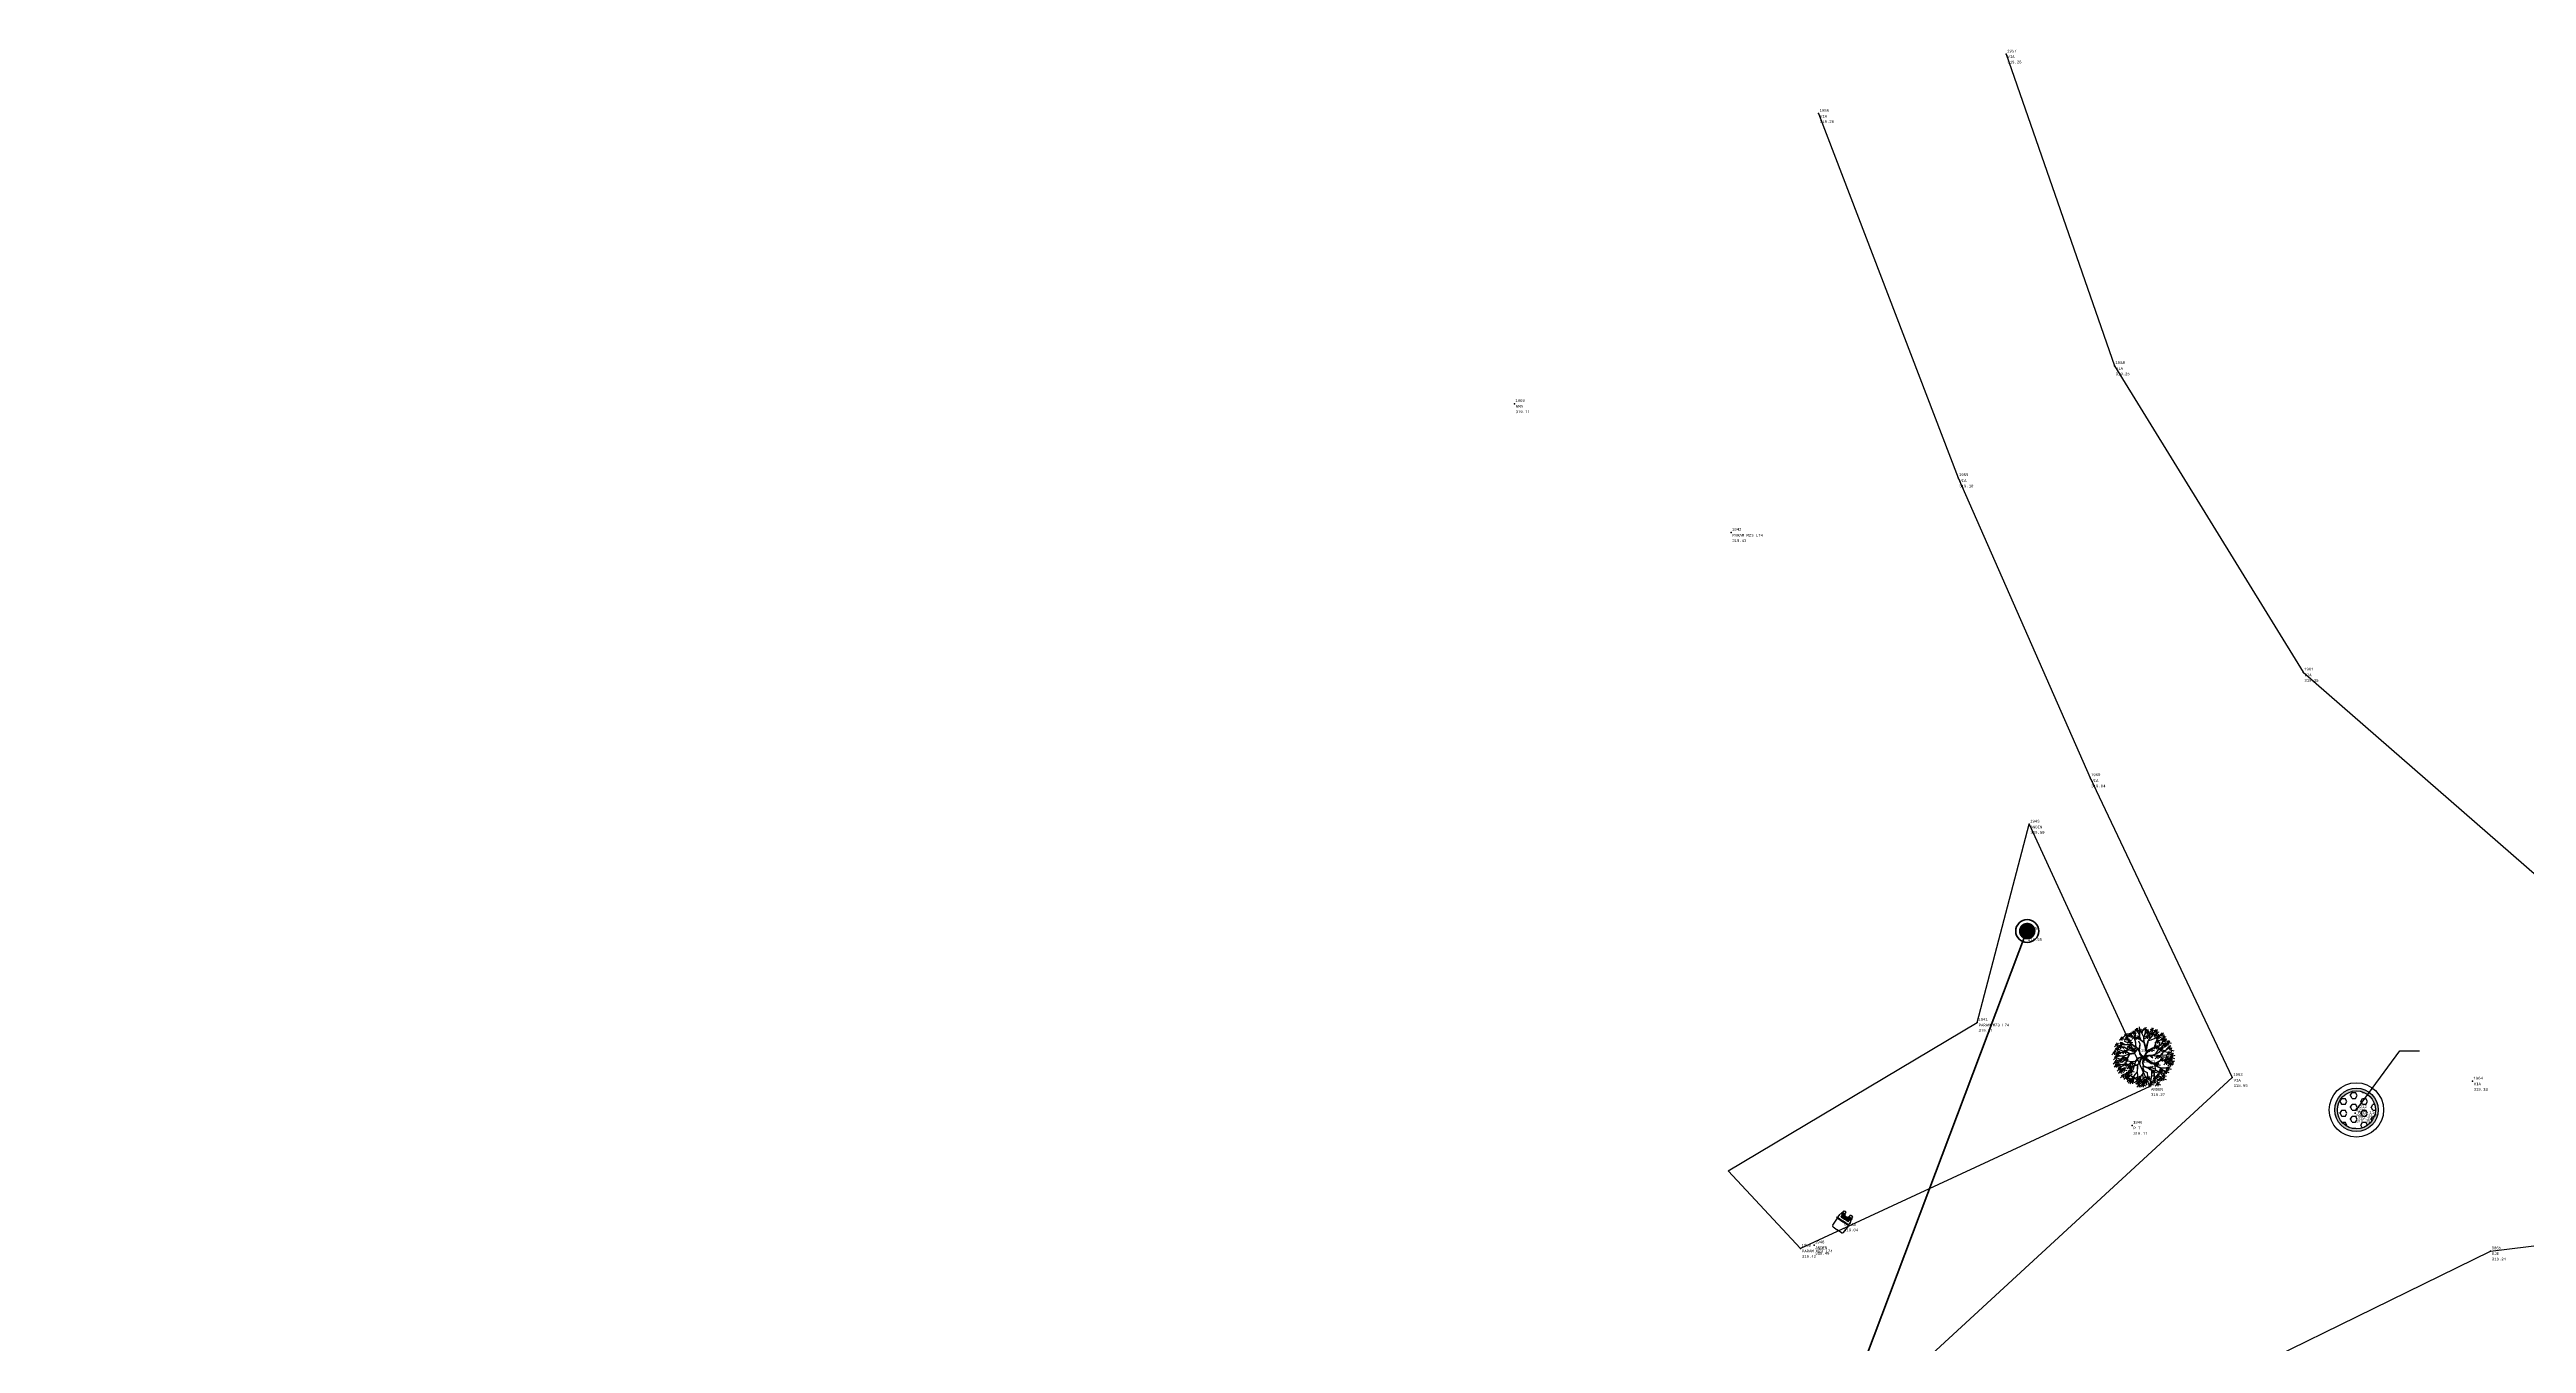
# Model space of a CAD drawing. Header units: metres. Extents: x 5050628 to 5051715, y 2427226 to 2427693.
# Drawn here: x 5051132.34 to 5051177.92, y 2427583.38 to 2427607.21 of the extents above; entities that cross this region are included whole.
import ezdxf
from ezdxf.enums import TextEntityAlignment as Align

# ---------------------------------------------------------------- set-up
doc = ezdxf.new("R2010")
doc.units = ezdxf.units.M
for name, color, linetype in [('1. Eje Vía', 7, 'Continuous'), ('Anden', 252, 'Continuous'), ('ARBOLES', 3, 'Continuous'), ('CVL_PUNTO', 2, 'Continuous'), ('CVL_PUNTO_COR', 2, 'Continuous'), ('CVL_PUNTO_NUM', 2, 'Continuous'), ('POZO', 251, 'Continuous'), ('Texto', 7, 'Continuous'), ('Vía', 40, 'Continuous')]:
    doc.layers.add(name, color=color, linetype=linetype)
doc.layers.add('Poste Media Tension', color=240, linetype='Continuous', lineweight=100)
doc.layers.add('Red Media Tension', color=6, linetype='Continuous', lineweight=100)
doc.styles.add('MONOTXT4', font='monotxt4.shx')

# ---------------------------------------------------------------- blocks, each defined once
blk = doc.blocks.new('POZO')
h = blk.add_hatch(color=251)
h.dxf.hatch_style = 1
h.paths.add_polyline_path([(0.4, 0, 1), (-0.4, 0, 1)])
h.paths.add_polyline_path([(-0.35, 0, -1), (0.35, 0, -1)], flags=16)
h = blk.add_hatch()
h.set_pattern_fill('HEX', color=252, scale=0.02)
h.set_pattern_definition([(0, (-1173315.06659, -1368270.07615), (0, 0.109985226308), [0.0635, -0.127]), (120, (-1173315.06659, -1368270.07615), (-0.095250000024, -0.054992613154), [0.0635, -0.127]), (60, (-1173315.00309, -1368270.07615), (-0.095250000024, 0.054992613154), [0.0635, -0.127])])
h.paths.add_polyline_path([(-0.35, 0, 1), (0.35, 0, 1)])
at = {"color": 252}
for radius in [0.5, 0.4, 0.35]:
    blk.add_circle((0, 0), radius, dxfattribs=at)
blk = doc.blocks.new('ar-2')
at = {"layer": 'ARBOLES'}
for p, q in [((28.79, 111.96), (28.58, 111.78)), ((28.61, 111.92), (28.85, 111.85)), ((28.69, 111.98), (28.71, 111.78)), ((28.99, 112.15), (28.79, 111.96)), ((28.82, 112.1), (29.05, 112.03)), ((29.04, 111.96), (28.84, 111.78)), ((28.87, 111.92), (29.1, 111.85)), ((28.9, 112.16), (28.92, 111.96)), ((29.16, 112.15), (28.95, 111.97)), ((28.95, 111.98), (28.97, 111.78)), ((29.24, 111.94), (28.97, 112.03)), ((28.99, 112.1), (29.22, 112.03)), ((29.06, 112.17), (29.09, 111.97)), ((29.38, 112.27), (29.17, 112.09)), ((29.21, 112.23), (29.44, 112.16)), ((29.44, 112.04), (29.24, 111.86)), ((29.27, 112), (29.5, 111.92)), ((29.29, 112.29), (29.31, 112.09)), ((29.55, 112.41), (29.35, 112.23)), ((29.4, 112.09), (29.36, 112.16)), ((29.38, 112.37), (29.61, 112.3)), ((29.63, 112.03), (29.43, 111.84)), ((29.46, 112.43), (29.48, 112.23)), ((29.46, 111.98), (29.69, 111.91)), ((29.72, 112.36), (29.51, 112.18)), ((29.54, 112.32), (29.78, 112.24)), ((29.54, 112.04), (29.56, 111.84)), ((29.6, 112.49), (29.63, 112.29)), ((29.98, 112.46), (29.78, 112.27)), ((29.81, 112.41), (30.04, 112.34)), ((29.89, 112.47), (29.91, 112.27)), ((30.1, 112.29), (29.89, 112.1)), ((30.1, 112.06), (29.89, 111.88)), ((29.92, 112.02), (30.16, 111.94)), ((29.93, 112.24), (30.16, 112.17)), ((30, 112.31), (30.03, 112.1)), ((30, 112.08), (30.02, 111.88)), ((30.34, 112.21), (30.14, 112.03)), ((30.35, 112.42), (30.15, 112.24)), ((30.17, 112.17), (30.4, 112.1)), ((30.18, 112.38), (30.41, 112.31)), ((30.25, 112.23), (30.27, 112.03)), ((30.26, 112.44), (30.28, 112.24)), ((30.55, 112.34), (30.35, 112.16)), ((30.57, 112.17), (30.36, 111.99)), ((30.38, 112.29), (30.62, 112.22)), ((30.39, 112.13), (30.63, 112.05)), ((30.43, 111.92), (30.45, 112)), ((30.46, 112.36), (30.48, 112.16)), ((30.47, 112.19), (30.49, 111.99)), ((30.69, 112.07), (30.49, 111.88)), ((30.52, 112.02), (30.75, 111.95)), ((30.6, 112.08), (30.62, 111.88)), ((30.86, 112.17), (30.65, 111.99)), ((30.69, 112.13), (30.92, 112.06)), ((30.74, 112.05), (30.98, 111.98)), ((30.76, 112.19), (30.79, 111.99)), ((30.96, 111.97), (30.76, 111.79)), ((30.79, 111.93), (31.02, 111.85)), ((30.87, 111.99), (30.89, 111.79)), ((28.4, 111.23), (28.19, 111.04)), ((28.23, 111.18), (28.46, 111.11)), ((28.47, 110.74), (28.26, 110.56)), ((28.48, 110.97), (28.27, 110.79)), ((28.3, 111.24), (28.33, 111.04)), ((28.3, 110.7), (28.53, 110.63)), ((28.31, 110.93), (28.54, 110.85)), ((28.53, 111.64), (28.32, 111.46)), ((28.54, 111.43), (28.33, 111.25)), ((28.36, 111.6), (28.59, 111.52)), ((28.36, 111.39), (28.6, 111.31)), ((28.57, 111.11), (28.36, 110.93)), ((28.37, 110.76), (28.4, 110.56)), ((28.38, 110.99), (28.41, 110.79)), ((28.6, 111.23), (28.4, 111.05)), ((28.43, 111.66), (28.46, 111.46)), ((28.43, 111.19), (28.66, 111.11)), ((28.44, 111.45), (28.46, 111.25)), ((28.47, 111.13), (28.5, 110.93)), ((28.7, 110.84), (28.49, 110.65)), ((28.7, 111.53), (28.5, 111.35)), ((28.51, 111.25), (28.53, 111.05)), ((28.68, 111.44), (28.53, 111.5)), ((28.53, 110.79), (28.76, 110.72)), ((28.76, 111.68), (28.56, 111.5)), ((28.6, 110.85), (28.63, 110.65)), ((28.61, 111.55), (28.63, 111.35)), ((28.67, 111.7), (28.69, 111.5)), ((28.88, 110.93), (28.67, 110.74)), ((28.7, 110.88), (28.94, 110.81)), ((28.95, 110.63), (28.75, 110.45)), ((28.96, 111.28), (28.76, 111.09)), ((28.98, 110.9), (28.77, 110.72)), ((28.78, 110.94), (28.8, 110.74)), ((28.81, 110.86), (29.04, 110.79)), ((28.86, 110.65), (28.88, 110.45)), ((28.87, 111.29), (28.89, 111.09)), ((28.89, 110.92), (28.91, 110.72)), ((29.15, 111.54), (28.95, 111.36)), ((28.98, 111.5), (29.21, 111.43)), ((29.2, 111.81), (28.99, 111.63)), ((29.02, 111.76), (29.26, 111.69)), ((29.06, 111.56), (29.08, 111.36)), ((29.29, 111.27), (29.08, 111.45)), ((29.1, 111.83), (29.13, 111.63)), ((29.32, 110.69), (29.11, 110.5)), ((29.15, 110.64), (29.38, 110.57)), ((29.43, 111.38), (29.22, 111.2)), ((29.23, 110.7), (29.25, 110.5)), ((29.25, 111.34), (29.49, 111.26)), ((29.33, 111.4), (29.35, 111.2)), ((30.16, 111.33), (30.39, 111.26)), ((30.24, 111.39), (30.26, 111.19)), ((30.57, 111.51), (30.37, 111.33)), ((30.4, 111.46), (30.63, 111.39)), ((30.63, 110.61), (30.42, 110.43)), ((30.64, 111.02), (30.43, 110.84)), ((30.45, 111.76), (30.68, 111.69)), ((30.47, 110.98), (30.7, 110.91)), ((30.48, 111.53), (30.5, 111.33)), ((30.53, 111.83), (30.55, 111.63)), ((30.53, 110.63), (30.55, 110.43)), ((30.54, 111.04), (30.57, 110.84)), ((30.6, 111.33), (30.68, 111.67)), ((30.85, 111.38), (30.64, 111.19)), ((30.87, 110.88), (30.66, 110.7)), ((30.68, 111.33), (30.91, 111.26)), ((30.75, 111.39), (30.78, 111.19)), ((30.77, 110.9), (30.8, 110.7)), ((31.02, 111.86), (30.81, 111.68)), ((30.81, 111.59), (31.04, 111.52)), ((30.84, 111.82), (31.08, 111.75)), ((30.86, 111.78), (30.96, 111.86)), ((31.09, 110.71), (30.88, 110.53)), ((30.92, 111.88), (30.94, 111.68)), ((31.13, 110.97), (30.92, 110.79)), ((30.92, 110.67), (31.15, 110.6)), ((31.2, 111.76), (30.99, 111.58)), ((30.99, 110.73), (31.02, 110.53)), ((31.22, 111.2), (31.02, 111.01)), ((31.03, 111.72), (31.26, 111.65)), ((31.24, 111.51), (31.03, 111.33)), ((31.03, 110.99), (31.06, 110.79)), ((31.05, 111.15), (31.28, 111.08)), ((31.07, 111.46), (31.3, 111.39)), ((31.28, 110.82), (31.07, 110.64)), ((31.09, 111.37), (31.23, 111.38)), ((31.3, 110.63), (31.09, 110.45)), ((31.1, 110.78), (31.34, 110.7)), ((31.11, 111.78), (31.13, 111.58)), ((31.13, 111.21), (31.15, 111.01)), ((31.14, 111.53), (31.17, 111.33)), ((31.16, 111.32), (31.4, 111.25)), ((31.37, 110.97), (31.16, 110.79)), ((31.18, 110.84), (31.2, 110.64)), ((31.39, 111.13), (31.19, 110.94)), ((31.19, 110.93), (31.43, 110.85)), ((31.21, 110.65), (31.23, 110.45)), ((31.22, 111.08), (31.45, 111.01)), ((31.43, 110.73), (31.23, 110.54)), ((31.24, 111.38), (31.27, 111.18)), ((31.27, 110.99), (31.3, 110.79)), ((31.3, 111.14), (31.32, 110.94)), ((31.34, 110.74), (31.36, 110.54)), ((28.51, 110.58), (28.31, 110.4)), ((28.34, 110.54), (28.57, 110.47)), ((28.61, 110.58), (28.4, 110.39)), ((28.42, 110.6), (28.44, 110.4)), ((28.44, 110.53), (28.67, 110.46)), ((28.67, 110.39), (28.46, 110.2)), ((28.51, 110.6), (28.54, 110.39)), ((28.74, 110.25), (28.53, 110.07)), ((28.56, 110.21), (28.8, 110.14)), ((28.57, 110.4), (28.6, 110.2)), ((28.64, 110.27), (28.67, 110.07)), ((28.85, 110.04), (28.64, 109.85)), ((28.67, 109.99), (28.91, 109.92)), ((28.9, 110.35), (28.69, 110.17)), ((28.72, 110.31), (28.96, 110.23)), ((28.75, 110.05), (28.78, 109.85)), ((28.78, 110.58), (29.01, 110.51)), ((28.8, 110.37), (28.82, 110.17)), ((29.01, 109.94), (28.81, 109.76)), ((29.05, 110.12), (28.84, 109.94)), ((28.84, 109.9), (29.07, 109.82)), ((28.88, 110.08), (29.11, 110.01)), ((28.92, 109.96), (28.94, 109.76)), ((28.95, 110.14), (28.98, 109.94)), ((28.97, 109.92), (29, 109.72)), ((29.18, 110.49), (28.98, 110.31)), ((29.19, 109.82), (28.98, 109.64)), ((29.01, 110.45), (29.24, 110.37)), ((29.24, 110.04), (29.03, 109.86)), ((29.23, 109.75), (29.03, 109.57)), ((29.06, 109.99), (29.3, 109.92)), ((29.09, 110.51), (29.11, 110.31)), ((29.09, 109.84), (29.11, 109.64)), ((29.11, 110.23), (29.35, 110.16)), ((29.33, 109.72), (29.12, 109.53)), ((29.14, 109.77), (29.16, 109.57)), ((29.16, 109.67), (29.39, 109.6)), ((29.18, 109.91), (29.41, 109.84)), ((29.23, 109.84), (29.46, 109.77)), ((29.24, 109.74), (29.26, 109.53)), ((29.6, 109.82), (29.4, 109.63)), ((29.46, 109.65), (29.69, 109.58)), ((29.68, 109.55), (29.48, 109.36)), ((29.51, 109.83), (29.53, 109.63)), ((29.51, 109.52), (29.63, 109.68)), ((29.51, 109.5), (29.74, 109.43)), ((29.54, 109.71), (29.56, 109.51)), ((29.58, 109.9), (29.6, 109.7)), ((29.59, 109.56), (29.61, 109.36)), ((29.65, 109.67), (29.89, 109.6)), ((29.89, 109.87), (29.68, 109.69)), ((29.89, 109.56), (29.68, 109.37)), ((29.9, 109.77), (29.7, 109.59)), ((29.71, 109.51), (29.95, 109.44)), ((29.73, 109.74), (29.75, 109.53)), ((29.79, 109.57), (29.81, 109.37)), ((30.01, 109.76), (29.8, 109.58)), ((29.87, 109.75), (29.83, 109.61)), ((29.83, 109.61), (29.85, 109.48)), ((29.84, 109.72), (30.07, 109.65)), ((29.91, 109.78), (29.94, 109.58)), ((30.17, 109.91), (29.96, 109.72)), ((29.99, 109.86), (30.23, 109.79)), ((30.28, 109.6), (30.08, 109.42)), ((30.11, 109.56), (30.34, 109.48)), ((30.33, 110.45), (30.12, 110.26)), ((30.16, 110.4), (30.39, 110.33)), ((30.17, 109.62), (30.21, 109.52)), ((30.19, 109.62), (30.21, 109.42)), ((30.45, 110.25), (30.24, 110.06)), ((30.47, 109.8), (30.26, 109.61)), ((30.28, 110.2), (30.51, 110.13)), ((30.29, 109.96), (30.53, 109.88)), ((30.3, 109.75), (30.53, 109.68)), ((30.35, 110.26), (30.38, 110.06)), ((30.38, 109.81), (30.4, 109.61)), ((30.65, 110.02), (30.44, 109.84)), ((30.65, 109.61), (30.44, 109.42)), ((30.45, 110.57), (30.69, 110.5)), ((30.47, 109.56), (30.71, 109.49)), ((30.48, 109.98), (30.71, 109.91)), ((30.74, 109.83), (30.54, 109.65)), ((30.55, 110.04), (30.58, 109.84)), ((30.55, 109.62), (30.57, 109.42)), ((30.57, 109.78), (30.8, 109.71)), ((30.81, 110.32), (30.61, 110.14)), ((30.81, 110.19), (30.61, 110.01)), ((30.64, 110.28), (30.87, 110.21)), ((30.65, 109.85), (30.67, 109.65)), ((30.72, 110.34), (30.74, 110.14)), ((30.72, 110.21), (30.74, 110.01)), ((30.94, 109.88), (30.73, 109.7)), ((30.94, 110.05), (30.74, 109.87)), ((30.77, 110.01), (31, 109.93)), ((30.77, 109.83), (31, 109.76)), ((30.84, 109.9), (30.87, 109.7)), ((30.85, 110.07), (30.87, 109.87)), ((31.08, 110.24), (30.87, 110.06)), ((30.88, 110.23), (31.01, 110.06)), ((30.9, 110.2), (31.14, 110.12)), ((30.98, 110.26), (31.01, 110.06)), ((31.2, 110.41), (30.99, 110.22)), ((31.11, 110.42), (31.13, 110.22)), ((31.13, 110.59), (31.36, 110.52))]:
    blk.add_line(p, q, dxfattribs=at)
at = {"layer": 'ARBOLES', "color": 27}
for p, q in [((29.04, 111.84), (28.91, 111.98)), ((29.25, 111.96), (29.09, 112.15)), ((29.12, 112.15), (29.24, 111.99)), ((29.24, 111.99), (29.14, 112.17)), ((29.28, 111.97), (29.16, 112.19)), ((29.38, 111.89), (29.25, 111.96)), ((29.38, 111.9), (29.28, 111.97)), ((29.35, 112.06), (29.37, 111.86)), ((29.37, 111.84), (29.41, 112.15)), ((29.49, 111.89), (29.38, 111.9)), ((29.41, 112.15), (29.39, 112.29)), ((29.64, 112.03), (29.5, 112.31)), ((29.62, 112.38), (29.64, 112.18)), ((29.64, 112.22), (29.62, 112.34)), ((29.62, 111.89), (29.64, 112.04)), ((29.64, 111.99), (29.66, 112.35)), ((29.64, 112.34), (29.65, 112.22)), ((29.64, 112.04), (29.64, 112.22)), ((29.67, 111.83), (29.64, 111.99)), ((29.64, 111.91), (29.64, 111.86)), ((29.76, 112.14), (29.69, 112.34)), ((29.76, 112.14), (29.79, 112.36)), ((29.85, 111.96), (29.76, 112.14)), ((29.84, 111.7), (29.86, 111.95)), ((29.87, 111.68), (29.85, 111.96)), ((29.86, 111.96), (29.97, 112.36)), ((30.13, 112.13), (30.05, 112.35)), ((30.14, 111.88), (30.13, 112.13)), ((30.14, 112.14), (30.23, 112.3)), ((30.14, 111.92), (30.3, 112.04)), ((30.15, 111.88), (30.3, 112.03)), ((30.22, 111.82), (30.43, 111.91)), ((30.3, 112.03), (30.4, 112.25)), ((30.43, 111.91), (30.74, 112.06)), ((30.55, 111.89), (30.6, 111.96)), ((30.6, 111.96), (30.62, 112.12)), ((30.7, 111.8), (30.86, 111.96)), ((30.76, 111.86), (30.87, 111.94)), ((30.76, 111.85), (30.88, 111.92)), ((28.4, 111.06), (28.63, 110.99)), ((28.79, 110.98), (28.41, 111.01)), ((28.41, 110.99), (28.77, 110.98)), ((28.64, 111.16), (28.42, 111.14)), ((28.65, 110.82), (28.42, 110.71)), ((28.43, 111.16), (28.56, 111.17)), ((28.72, 111.15), (28.44, 111.2)), ((28.7, 110.64), (28.46, 110.67)), ((28.71, 111.25), (28.48, 111.36)), ((28.53, 111.49), (28.76, 111.42)), ((28.59, 111.64), (28.82, 111.57)), ((28.85, 111.56), (28.61, 111.66)), ((28.85, 111.56), (28.64, 111.67)), ((28.9, 111.56), (28.65, 111.69)), ((28.8, 110.98), (28.65, 110.82)), ((28.85, 111.44), (28.68, 111.44)), ((28.85, 110.74), (28.7, 110.64)), ((28.83, 111.17), (28.71, 111.25)), ((28.82, 111.17), (28.72, 111.15)), ((28.85, 111.43), (28.75, 111.37)), ((28.79, 111.23), (29.02, 111.16)), ((29.1, 111.09), (28.8, 110.98)), ((28.99, 110.79), (28.8, 110.5)), ((29.12, 111.09), (28.81, 111.28)), ((29.02, 111.28), (28.82, 111.17)), ((28.98, 111.68), (28.85, 111.74)), ((29.25, 111.56), (28.85, 111.56)), ((29.09, 111.3), (28.85, 111.44)), ((29.04, 111.3), (28.85, 111.43)), ((28.98, 110.81), (28.85, 110.74)), ((29.28, 110.68), (28.92, 110.72)), ((29.07, 111.07), (28.97, 110.8)), ((29.09, 111.68), (28.98, 111.68)), ((29.1, 111.06), (28.98, 110.81)), ((29, 111.17), (29.14, 111.1)), ((29.25, 111.25), (29.02, 111.28)), ((29.1, 111.68), (29.04, 111.84)), ((29.23, 111.27), (29.04, 111.3)), ((29.18, 110.67), (29.06, 110.54)), ((29.28, 111.26), (29.09, 111.3)), ((29.26, 111.56), (29.1, 111.68)), ((29.34, 111.13), (29.1, 111.09)), ((29.11, 111.07), (29.33, 111.12)), ((29.41, 110.69), (29.18, 110.67)), ((29.49, 111.41), (29.25, 111.56)), ((29.41, 111.26), (29.26, 111.26)), ((29.56, 111.33), (29.27, 111.53)), ((29.42, 110.69), (29.27, 110.25)), ((29.46, 111.28), (29.28, 111.26)), ((29.47, 111.28), (29.34, 111.13)), ((29.43, 111.28), (29.34, 111.13)), ((29.42, 111.73), (29.37, 111.84)), ((29.37, 111.84), (29.42, 111.68)), ((29.59, 111.88), (29.38, 111.89)), ((29.54, 110.87), (29.38, 110.69)), ((29.42, 111.68), (29.41, 111.47)), ((29.55, 110.86), (29.41, 110.69)), ((29.44, 111.46), (29.42, 111.73)), ((29.43, 110.69), (29.58, 110.87)), ((29.54, 111.33), (29.46, 111.28)), ((29.55, 111.31), (29.47, 111.28)), ((29.62, 111.89), (29.49, 111.89)), ((29.62, 111.33), (29.49, 111.41)), ((29.61, 110.61), (29.51, 110.53)), ((29.74, 110.94), (29.54, 110.87)), ((29.55, 111.31), (29.63, 111.14)), ((29.76, 110.92), (29.55, 110.86)), ((29.59, 111.27), (29.56, 111.33)), ((29.66, 111.6), (29.58, 111.76)), ((29.86, 111.66), (29.59, 111.88)), ((29.6, 111.35), (29.66, 111.59)), ((29.64, 111.11), (29.6, 111.32)), ((29.64, 110.77), (29.61, 110.61)), ((29.66, 111.13), (29.62, 111.33)), ((29.63, 111.35), (29.66, 111.6)), ((29.65, 110.74), (29.63, 110.6)), ((29.75, 110.97), (29.64, 111.11)), ((29.76, 110.92), (29.64, 111.1)), ((29.85, 110.92), (29.65, 110.74)), ((29.76, 110.99), (29.66, 111.13)), ((29.66, 110.77), (29.78, 110.94)), ((29.81, 110.92), (29.66, 110.77)), ((29.88, 111.66), (29.67, 111.83)), ((29.86, 110.92), (29.75, 110.97)), ((29.86, 110.92), (29.76, 110.99)), ((29.81, 110.87), (29.77, 110.62)), ((29.85, 110.92), (29.78, 110.61)), ((29.78, 110.61), (29.81, 110.46)), ((29.86, 110.81), (29.8, 110.62)), ((29.8, 110.62), (29.82, 110.47)), ((29.85, 110.92), (29.98, 111.2)), ((29.85, 110.92), (30, 111.18)), ((29.85, 110.92), (29.89, 110.81)), ((29.98, 111.2), (29.86, 111.66)), ((29.97, 111.38), (29.88, 111.66)), ((29.89, 110.95), (29.88, 110.92)), ((29.88, 110.92), (29.9, 110.82)), ((29.89, 110.81), (30.22, 110.6)), ((29.9, 110.82), (29.92, 110.92)), ((29.92, 110.99), (30.02, 111.16)), ((29.92, 110.94), (30.04, 111.02)), ((29.92, 110.92), (29.92, 110.99)), ((29.92, 110.91), (30.02, 110.99)), ((29.93, 110.9), (30.29, 110.62)), ((29.94, 110.8), (29.93, 110.87)), ((29.93, 110.87), (30.21, 110.66)), ((30.2, 110.63), (29.94, 110.8)), ((29.95, 110.89), (30.09, 111)), ((29.96, 111.42), (30.07, 111.77)), ((30, 111.35), (29.97, 111.38)), ((30, 111.18), (29.97, 111.35)), ((30.21, 110.66), (29.97, 110.81)), ((29.98, 111.38), (30.02, 111.53)), ((30, 111.37), (30.08, 111.79)), ((30.02, 111.18), (30, 111.35)), ((30.02, 111.25), (30.3, 111.41)), ((30.02, 110.99), (30.1, 111.02)), ((30.03, 111.21), (30.25, 111.36)), ((30.04, 111.18), (30.31, 111.4)), ((30.08, 111.79), (30.14, 111.88)), ((30.09, 111.78), (30.22, 111.82)), ((30.09, 111), (30.15, 111)), ((30.1, 111.81), (30.23, 111.83)), ((30.1, 111.02), (30.3, 111.02)), ((30.33, 111.38), (30.13, 111.19)), ((30.15, 111), (30.31, 110.89)), ((30.19, 110.99), (30.32, 111.01)), ((30.29, 110.62), (30.2, 110.63)), ((30.28, 111.02), (30.47, 111.09)), ((30.3, 111.41), (30.42, 111.42)), ((30.3, 111.02), (30.42, 110.99)), ((30.31, 111.4), (30.47, 111.41)), ((30.31, 110.62), (30.37, 110.62)), ((30.35, 111.02), (30.48, 111.09)), ((30.37, 110.62), (30.5, 110.65)), ((30.38, 111.42), (30.46, 111.59)), ((30.41, 110.58), (30.53, 110.64)), ((30.62, 111.81), (30.42, 111.63)), ((30.42, 111.42), (30.45, 111.5)), ((30.42, 110.99), (30.73, 111.02)), ((30.45, 111.5), (30.49, 111.7)), ((30.47, 111.41), (30.56, 111.45)), ((30.47, 111.09), (30.61, 111.32)), ((30.48, 111.71), (30.55, 111.89)), ((30.49, 111.7), (30.7, 111.8)), ((30.49, 111.09), (30.72, 111.21)), ((30.5, 111.74), (30.69, 111.79)), ((30.5, 110.65), (30.74, 110.79)), ((30.53, 110.99), (30.66, 110.99)), ((30.53, 110.64), (30.73, 110.77)), ((30.56, 111.45), (30.74, 111.58)), ((30.61, 111.37), (30.79, 111.44)), ((30.61, 111.32), (30.78, 111.43)), ((30.63, 111), (30.72, 110.95)), ((30.69, 110.84), (30.93, 110.76)), ((30.72, 110.95), (30.91, 110.94)), ((30.73, 111.02), (30.88, 111.22)), ((30.73, 110.77), (30.9, 110.74)), ((30.74, 111.58), (30.86, 111.78)), ((30.74, 110.79), (30.88, 110.75)), ((30.75, 111.02), (30.98, 111.05)), ((30.98, 111.64), (30.77, 111.45)), ((30.78, 111.65), (31.02, 111.58)), ((30.78, 111.43), (30.94, 111.45)), ((30.78, 111.04), (30.89, 111.23)), ((30.79, 111.43), (30.89, 111.62)), ((30.88, 111.22), (31.09, 111.37)), ((30.88, 110.75), (31.2, 110.79)), ((30.89, 111.65), (30.91, 111.45)), ((30.89, 111.22), (31.27, 111.17)), ((30.9, 110.74), (31.16, 110.63)), ((30.91, 110.94), (31.29, 110.87)), ((31.14, 110.61), (30.91, 110.72)), ((31.18, 110.81), (30.92, 110.76)), ((30.94, 111.45), (31.09, 111.65)), ((30.94, 111.45), (31.12, 111.61)), ((30.96, 110.93), (31.19, 110.85)), ((30.98, 111.05), (31.06, 111.04)), ((31.26, 110.6), (31.14, 110.62)), ((31.16, 110.63), (31.27, 110.62)), ((31.3, 110.8), (31.18, 110.81)), ((31.2, 110.79), (31.29, 110.75)), ((31.3, 110.78), (31.22, 110.79)), ((28.57, 110.53), (28.46, 110.5)), ((28.63, 110.53), (28.47, 110.48)), ((28.5, 110.34), (28.73, 110.27)), ((28.8, 110.5), (28.53, 110.34)), ((28.75, 110.54), (28.54, 110.53)), ((28.86, 110.36), (28.58, 110.27)), ((28.71, 110.28), (28.58, 110.26)), ((28.6, 110.23), (28.71, 110.28)), ((28.61, 110.21), (28.84, 110.34)), ((28.92, 110.56), (28.63, 110.53)), ((28.99, 110.1), (28.75, 109.98)), ((29.11, 110.34), (28.86, 110.36)), ((29.06, 110.54), (28.92, 110.56)), ((29.07, 110.53), (28.92, 110.44)), ((29.03, 110.16), (28.96, 109.79)), ((29.09, 110.25), (28.97, 109.77)), ((29.08, 110.25), (28.99, 110.1)), ((29.18, 110.28), (29.08, 110.25)), ((29.29, 110.27), (29.08, 110.09)), ((29.22, 109.77), (29.08, 109.69)), ((29.27, 110.25), (29.1, 110.05)), ((29.23, 110.43), (29.11, 110.34)), ((29.12, 110.33), (29.23, 110.41)), ((29.23, 110.41), (29.17, 110.28)), ((29.25, 110.43), (29.18, 110.28)), ((29.19, 110.29), (29.21, 110.09)), ((29.68, 109.92), (29.22, 109.77)), ((29.41, 110.51), (29.23, 110.43)), ((29.43, 110.49), (29.25, 110.43)), ((29.25, 109.78), (29.71, 109.95)), ((29.3, 109.68), (29.26, 109.62)), ((29.32, 109.95), (29.3, 109.68)), ((29.49, 110.15), (29.32, 109.95)), ((29.51, 110.52), (29.41, 110.51)), ((29.5, 110.48), (29.43, 110.49)), ((29.63, 109.69), (29.43, 109.51)), ((29.68, 109.88), (29.47, 109.7)), ((29.66, 109.73), (29.47, 109.52)), ((29.52, 110.33), (29.49, 110.15)), ((29.52, 109.98), (29.49, 109.75)), ((29.5, 110.52), (29.52, 110.33)), ((29.5, 110.16), (29.52, 109.98)), ((29.58, 110.58), (29.51, 110.52)), ((29.52, 110.31), (29.53, 110.51)), ((29.66, 109.72), (29.54, 109.51)), ((29.63, 110.6), (29.58, 110.58)), ((29.68, 109.92), (29.66, 109.73)), ((29.78, 110.03), (29.68, 109.92)), ((29.83, 110.2), (29.78, 110.04)), ((29.78, 110.04), (29.79, 109.88)), ((29.8, 110.45), (29.79, 110.36)), ((29.82, 110.43), (29.79, 110.36)), ((29.79, 110.36), (29.84, 110.21)), ((29.79, 110.36), (29.82, 110.18)), ((29.79, 109.88), (29.87, 109.75)), ((29.81, 110.46), (29.89, 110.41)), ((29.82, 110.47), (29.91, 110.43)), ((29.84, 110.21), (30.02, 110.12)), ((29.87, 109.75), (30, 109.49)), ((29.89, 110.41), (30.12, 110.34)), ((29.91, 110.43), (30.09, 110.37)), ((30.04, 109.92), (29.96, 109.75)), ((30.02, 109.91), (29.96, 109.76)), ((29.96, 109.75), (29.96, 109.49)), ((30.02, 110.12), (30.04, 109.92)), ((30.03, 109.97), (30.02, 109.91)), ((30.04, 109.92), (30.1, 109.77)), ((30.29, 110.41), (30.06, 110.38)), ((30.07, 109.92), (30.09, 109.72)), ((30.1, 109.77), (30.34, 109.57)), ((30.12, 110.37), (30.25, 110.26)), ((30.12, 110.34), (30.25, 110.25)), ((30.13, 110.37), (30.29, 110.41)), ((30.24, 109.93), (30.17, 109.62)), ((30.22, 110.6), (30.34, 110.59)), ((30.25, 110.25), (30.24, 109.93)), ((30.26, 110.26), (30.38, 110.07)), ((30.34, 110.59), (30.42, 110.49)), ((30.37, 110.05), (30.38, 109.85)), ((30.4, 109.59), (30.37, 109.84)), ((30.38, 110.07), (30.4, 109.88)), ((30.38, 109.85), (30.42, 109.59)), ((30.39, 109.88), (30.44, 109.59)), ((30.4, 110.58), (30.45, 110.49)), ((30.4, 109.88), (30.65, 109.73)), ((30.42, 110.49), (30.7, 110.37)), ((30.42, 110.49), (30.43, 110.28)), ((30.45, 110.28), (30.43, 110.48)), ((30.43, 110.28), (30.55, 110.19)), ((30.45, 110.49), (30.69, 110.39)), ((30.55, 110.19), (30.61, 109.97)), ((30.57, 110.17), (30.81, 110.1)), ((30.58, 110.19), (30.83, 110.11)), ((30.61, 109.97), (30.77, 109.85)), ((30.64, 110.15), (30.87, 110.07)), ((30.68, 110.36), (30.88, 110.23)), ((30.69, 110.39), (31, 110.35)), ((30.7, 110.37), (31.02, 110.38)), ((30.83, 110.11), (30.91, 109.98)), ((31, 110.35), (31.1, 110.19)), ((31.02, 110.38), (31.23, 110.44)), ((31.03, 110.36), (31.26, 110.29)), ((31.25, 110.58), (31.14, 110.61))]:
    blk.add_line(p, q, dxfattribs=at)
blk = doc.blocks.new('*X64')
at = {"color": 0}
for p, q in [((834, 177, 2), (835, 178, 2)), ((834, 177, 2), (834, 178, 2)), ((834, 177, 2), (834, 178, 2)), ((834, 176, 2), (834, 177, 2)), ((834, 175, 2), (834, 176, 2)), ((834, 176, 2), (834, 176, 2)), ((834, 174, 2), (835, 175, 2)), ((834, 174, 2), (835, 175, 2)), ((834, 175, 2), (834, 175, 2)), ((835, 176, 2), (837, 178, 2)), ((835, 177, 2), (836, 178, 2)), ((835, 177, 2), (836, 178, 2)), ((835, 177, 2), (835, 178, 2)), ((835, 176, 2), (836, 177, 2)), ((835, 174, 2), (836, 176, 2)), ((835, 175, 2), (836, 176, 2)), ((835, 174, 2), (836, 175, 2)), ((836, 174, 2), (836, 175, 2)), ((836, 174, 2), (837, 175, 2)), ((837, 176, 2), (839, 178, 2)), ((837, 177, 2), (838, 178, 2)), ((837, 177, 2), (838, 178, 2)), ((837, 177, 2), (837, 178, 2)), ((837, 176, 2), (839, 178, 2)), ((837, 176, 2), (838, 177, 2)), ((837, 175, 2), (838, 176, 2)), ((837, 174, 2), (838, 176, 2)), ((837, 174, 2), (837, 175, 2)), ((838, 174, 2), (838, 175, 2)), ((838, 174, 2), (839, 175, 2)), ((838, 174, 2), (839, 175, 2)), ((839, 177, 2), (839, 178, 2)), ((839, 177, 2), (840, 178, 2)), ((839, 177, 2), (840, 177, 2)), ((839, 176, 2), (840, 177, 2)), ((839, 176, 2), (840, 177, 2)), ((839, 175, 2), (840, 176, 2)), ((839, 174, 2), (840, 176, 2)), ((839, 174, 2), (840, 175, 2)), ((840, 174, 2), (840, 175, 2))]:
    blk.add_line(p, q, dxfattribs=at)
blk = doc.blocks.new('gas')
for p, q in [((840269.27, 1366923.32, -0.27), (840269.23, 1366923.32, -0.27)), ((840269.23, 1366923.24, -0.27), (840269.23, 1366923.32, -0.27)), ((840269.28, 1366923.28, -0.27), (840269.23, 1366923.28, -0.27)), ((840269.27, 1366923.24, -0.27), (840269.23, 1366923.24, -0.27)), ((840269.28, 1366923.33, -0.27), (840269.31, 1366923.67, -0.27)), ((840269.28, 1366923.32, -0.27), (840269.9, 1366923.32, -0.27)), ((840269.28, 1366923.28, -0.27), (840269.9, 1366923.28, -0.27)), ((840269.28, 1366923.24, -0.27), (840269.9, 1366923.24, -0.27)), ((840269.28, 1366923.23, -0.27), (840269.31, 1366922.48, -0.27)), ((840269.36, 1366923.8, -0.27), (840269.36, 1366923.91, -0.27)), ((840269.36, 1366923.82, -0.27), (840269.74, 1366923.82, -0.27)), ((840269.36, 1366923.8, -0.27), (840269.74, 1366923.8, -0.27)), ((840269.4, 1366923.93, -0.27), (840269.55, 1366923.93, -0.27)), ((840269.42, 1366923.93, -0.27), (840269.42, 1366924.14, -0.27)), ((840269.42, 1366924.14, -0.27), (840269.67, 1366924.14, -0.27)), ((840269.42, 1366923.78, -0.27), (840269.42, 1366923.8, -0.27)), ((840269.43, 1366923.78, -0.27), (840269.9, 1366923.78, -0.27)), ((840269.45, 1366923.91, -0.27), (840269.45, 1366923.82, -0.27)), ((840269.51, 1366923.53, -0.27), (840269.51, 1366923.78, -0.27)), ((840269.51, 1366923.53, -0.27), (840269.9, 1366923.53, -0.27)), ((840269.53, 1366923.76, -0.27), (840269.9, 1366923.76, -0.27)), ((840269.53, 1366923.55, -0.27), (840269.53, 1366923.76, -0.27)), ((840269.53, 1366923.55, -0.27), (840269.9, 1366923.55, -0.27)), ((840269.69, 1366923.93, -0.27), (840269.55, 1366923.93, -0.27)), ((840269.57, 1366923.59, -0.27), (840269.57, 1366923.72, -0.27)), ((840269.57, 1366923.72, -0.27), (840270.01, 1366923.72, -0.27)), ((840269.57, 1366923.59, -0.27), (840270.01, 1366923.59, -0.27)), ((840269.62, 1366923.68, -0.27), (840269.64, 1366923.68, -0.27)), ((840269.62, 1366923.64, -0.27), (840269.62, 1366923.68, -0.27)), ((840269.62, 1366923.64, -0.27), (840269.64, 1366923.64, -0.27)), ((840269.64, 1366923.91, -0.27), (840269.64, 1366923.82, -0.27)), ((840269.64, 1366923.64, -0.27), (840269.64, 1366923.68, -0.27)), ((840269.66, 1366923.68, -0.27), (840269.68, 1366923.68, -0.27)), ((840269.66, 1366923.64, -0.27), (840269.66, 1366923.68, -0.27)), ((840269.66, 1366923.64, -0.27), (840269.68, 1366923.64, -0.27)), ((840269.67, 1366923.93, -0.27), (840269.67, 1366924.14, -0.27)), ((840269.67, 1366923.78, -0.27), (840269.67, 1366923.8, -0.27)), ((840269.68, 1366923.64, -0.27), (840269.68, 1366923.68, -0.27)), ((840269.71, 1366923.68, -0.27), (840269.73, 1366923.68, -0.27)), ((840269.71, 1366923.64, -0.27), (840269.71, 1366923.68, -0.27)), ((840269.71, 1366923.64, -0.27), (840269.73, 1366923.64, -0.27)), ((840269.73, 1366923.8, -0.27), (840269.73, 1366923.91, -0.27)), ((840269.73, 1366923.64, -0.27), (840269.73, 1366923.68, -0.27)), ((840269.75, 1366923.68, -0.27), (840269.77, 1366923.68, -0.27)), ((840269.75, 1366923.64, -0.27), (840269.75, 1366923.68, -0.27)), ((840269.75, 1366923.64, -0.27), (840269.77, 1366923.64, -0.27)), ((840269.77, 1366923.64, -0.27), (840269.77, 1366923.68, -0.27)), ((840269.79, 1366923.68, -0.27), (840269.81, 1366923.68, -0.27)), ((840269.79, 1366923.64, -0.27), (840269.79, 1366923.68, -0.27)), ((840269.79, 1366923.64, -0.27), (840269.81, 1366923.64, -0.27)), ((840269.81, 1366923.64, -0.27), (840269.81, 1366923.68, -0.27)), ((840269.83, 1366923.68, -0.27), (840269.85, 1366923.68, -0.27)), ((840269.83, 1366923.64, -0.27), (840269.83, 1366923.68, -0.27)), ((840269.83, 1366923.64, -0.27), (840269.85, 1366923.64, -0.27)), ((840269.85, 1366923.64, -0.27), (840269.85, 1366923.68, -0.27)), ((840269.86, 1366923.69, -0.27), (840269.86, 1366923.62, -0.27)), ((840269.86, 1366923.69, -0.27), (840269.99, 1366923.69, -0.27)), ((840269.86, 1366923.62, -0.27), (840269.99, 1366923.62, -0.27)), ((840269.87, 1366923.68, -0.27), (840269.89, 1366923.68, -0.27)), ((840269.87, 1366923.64, -0.27), (840269.87, 1366923.68, -0.27)), ((840269.87, 1366923.64, -0.27), (840269.89, 1366923.64, -0.27)), ((840269.89, 1366923.64, -0.27), (840269.89, 1366923.68, -0.27)), ((840270.37, 1366923.78, -0.27), (840269.9, 1366923.78, -0.27)), ((840270.28, 1366923.76, -0.27), (840269.9, 1366923.76, -0.27)), ((840270.28, 1366923.55, -0.27), (840269.9, 1366923.55, -0.27)), ((840270.3, 1366923.53, -0.27), (840269.9, 1366923.53, -0.27)), ((840270.53, 1366923.32, -0.27), (840269.9, 1366923.32, -0.27)), ((840270.53, 1366923.28, -0.27), (840269.9, 1366923.28, -0.27)), ((840270.53, 1366923.24, -0.27), (840269.9, 1366923.24, -0.27)), ((840269.91, 1366923.68, -0.27), (840269.94, 1366923.68, -0.27)), ((840269.91, 1366923.64, -0.27), (840269.91, 1366923.68, -0.27)), ((840269.91, 1366923.64, -0.27), (840269.94, 1366923.64, -0.27)), ((840269.94, 1366923.64, -0.27), (840269.94, 1366923.68, -0.27)), ((840269.96, 1366923.68, -0.27), (840269.98, 1366923.68, -0.27)), ((840269.96, 1366923.64, -0.27), (840269.96, 1366923.68, -0.27)), ((840269.96, 1366923.64, -0.27), (840269.98, 1366923.64, -0.27)), ((840269.98, 1366923.64, -0.27), (840269.98, 1366923.68, -0.27)), ((840269.99, 1366923.69, -0.27), (840269.99, 1366923.62, -0.27)), ((840270.01, 1366923.59, -0.27), (840270.01, 1366923.72, -0.27)), ((840270.07, 1366923.8, -0.27), (840270.07, 1366923.91, -0.27)), ((840270.44, 1366923.82, -0.27), (840270.07, 1366923.82, -0.27)), ((840270.44, 1366923.8, -0.27), (840270.07, 1366923.8, -0.27)), ((840270.11, 1366923.93, -0.27), (840270.26, 1366923.93, -0.27)), ((840270.38, 1366924.14, -0.27), (840270.13, 1366924.14, -0.27)), ((840270.13, 1366923.93, -0.27), (840270.13, 1366924.14, -0.27)), ((840270.13, 1366923.78, -0.27), (840270.13, 1366923.8, -0.27)), ((840270.16, 1366923.91, -0.27), (840270.16, 1366923.82, -0.27)), ((840270.4, 1366923.93, -0.27), (840270.26, 1366923.93, -0.27)), ((840270.28, 1366923.55, -0.27), (840270.28, 1366923.76, -0.27)), ((840270.3, 1366923.53, -0.27), (840270.3, 1366923.78, -0.27)), ((840270.35, 1366923.91, -0.27), (840270.35, 1366923.82, -0.27)), ((840270.38, 1366923.93, -0.27), (840270.38, 1366924.14, -0.27)), ((840270.38, 1366923.78, -0.27), (840270.38, 1366923.8, -0.27)), ((840270.44, 1366923.8, -0.27), (840270.44, 1366923.91, -0.27)), ((840270.53, 1366923.23, -0.27), (840270.49, 1366922.48, -0.27)), ((840270.53, 1366923.33, -0.27), (840270.5, 1366923.67, -0.27)), ((840270.53, 1366923.28, -0.27), (840270.57, 1366923.28, -0.27)), ((840270.54, 1366923.32, -0.27), (840270.57, 1366923.32, -0.27)), ((840270.54, 1366923.24, -0.27), (840270.57, 1366923.24, -0.27)), ((840270.57, 1366923.24, -0.27), (840270.57, 1366923.32, -0.27)), ((840269.44, 1366922.36, -0.27), (840269.9, 1366922.36, -0.27)), ((840270.37, 1366922.36, -0.27), (840269.9, 1366922.36, -0.27))]:
    blk.add_line(p, q)
blk.add_circle((840270.13, 1366923.66, -0.27), 0.0262)
for centre, radius, start, end in [((840269.27, 1366923.33, -0.27), 0.0104, 270, 354.8056), ((840269.27, 1366923.23, -0.27), 0.0104, 2.7263, 90), ((840269.43, 1366923.66, -0.27), 0.125, 90, 174.8056), ((840269.44, 1366922.49, -0.27), 0.125, 182.7263, 270), ((840269.41, 1366923.86, -0.27), 0.0649, 42.9903, 138.0008), ((840269.55, 1366923.71, -0.27), 0.216, 89.6554, 115.4022), ((840269.55, 1366923.71, -0.27), 0.216, 64.5978, 90.3446), ((840269.69, 1366923.86, -0.27), 0.0649, 41.9992, 137.0097), ((840270.12, 1366923.86, -0.27), 0.0649, 42.9903, 138.0008), ((840270.2, 1366923.66, -0.27), 0.0577, 202.5546, 161.6842), ((840270.26, 1366923.71, -0.27), 0.216, 89.6554, 115.4022), ((840270.26, 1366923.71, -0.27), 0.216, 64.5978, 90.3446), ((840270.4, 1366923.86, -0.27), 0.0649, 41.9992, 137.0097), ((840270.37, 1366923.66, -0.27), 0.125, 5.1944, 90), ((840270.37, 1366922.49, -0.27), 0.125, 270, 357.2737), ((840270.54, 1366923.33, -0.27), 0.0104, 185.1944, 270), ((840270.54, 1366923.23, -0.27), 0.0104, 90, 177.2737)]:
    blk.add_arc(centre, radius, start, end)
blk.add_point((840269.55, 1366924.14, -0.27))
blk.add_point((840269.55, 1366924.14, -0.27))
blk.add_point((840269.55, 1366924.14, -0.27))
blk.add_point((840269.55, 1366924.14, -0.27))
at = {"xscale": 0.0208869013937668, "yscale": 0.0208869013937668, "zscale": 0.0208869013937668}
blk.add_blockref('*X64', (840252.45, 1366919.98, -0.32), dxfattribs=at)

msp = doc.modelspace()

# ---------------------------------------------------------------- hatches: boundary and pattern name
at = {"layer": 'Poste Media Tension', "true_color": 0xcd2027}
h = msp.add_hatch(color=242, dxfattribs=at)
edge = h.paths.add_edge_path()
edge.add_arc((5051168.731, 2427590.977), 0.154, -10.5638, 349.4362)

# ---------------------------------------------------------------- linework, layer by layer
at = {"layer": '1. Eje Vía', "elevation": 280.286, "flags": 128}
msp.add_lwpolyline([(5051134.96, 2427542.765), (5051136.762, 2427550.747), (5051140.146, 2427557.639), (5051145.715, 2427563.414), (5051152.129, 2427568.918), (5051158.878, 2427573.977), (5051164.148, 2427577.812), (5051170.819, 2427581.928), (5051177.257, 2427585.087), (5051183.701, 2427585.878), (5051190.33, 2427585.765), (5051196.888, 2427583.281), (5051203.2, 2427580.039), (5051209.101, 2427576.436), (5051214.374, 2427572.29), (5051219.438, 2427567.447), (5051223.217, 2427562.623), (5051227.421, 2427557.665), (5051231.897, 2427551.837), (5051237.2, 2427546.823), (5051244.163, 2427543.332), (5051251.264, 2427540.992)], dxfattribs=at)
at = {"layer": 'Anden', "elevation": 319.971, "flags": 128}
msp.add_lwpolyline([(5051168.767, 2427592.943), (5051170.985, 2427588.115), (5051164.563, 2427585.136), (5051163.229, 2427586.563), (5051167.813, 2427589.296), (5051167.813, 2427589.296), (5051168.767, 2427592.943)], dxfattribs=at)
at = {"layer": 'CVL_PUNTO', "color": 4}
for p in [(5051168.344, 2427607.124, 319.716), (5051168.344, 2427607.124, 319.716), (5051164.894, 2427606.028, 319.662), (5051164.894, 2427606.028, 319.662), (5051170.337, 2427601.384, 319.719), (5051170.337, 2427601.384, 319.719), (5051159.296, 2427600.686, 319.572), (5051159.296, 2427600.686, 319.572), (5051167.459, 2427599.321, 319.569), (5051167.459, 2427599.321, 319.569), (5051163.282, 2427598.315, 319.901), (5051163.282, 2427598.315, 319.901), (5051173.808, 2427595.742, 319.818), (5051173.808, 2427595.742, 319.818), (5051169.887, 2427593.797, 319.511), (5051169.887, 2427593.797, 319.511), (5051168.767, 2427592.943, 319.971), (5051168.767, 2427592.943, 319.971), (5051168.721, 2427590.97, 320.012), (5051168.721, 2427590.97, 320.012), (5051167.813, 2427589.296, 320.08), (5051167.813, 2427589.296, 320.08), (5051170.806, 2427588.723, 319.701), (5051170.806, 2427588.723, 319.701), (5051172.504, 2427588.281, 319.421), (5051172.504, 2427588.281, 319.421), (5051170.985, 2427588.115, 319.74), (5051170.985, 2427588.115, 319.74), (5051176.923, 2427588.212, 319.799), (5051176.923, 2427588.212, 319.799), (5051170.66, 2427587.4, 319.573), (5051170.66, 2427587.4, 319.573), (5051174.763, 2427587.627, 316.854), (5051174.763, 2427587.627, 316.854), (5051174.788, 2427587.686, 319.661), (5051174.788, 2427587.686, 319.661), (5051165.337, 2427585.624, 319.506), (5051165.337, 2427585.624, 319.506), (5051164.563, 2427585.136, 319.887), (5051164.563, 2427585.136, 319.887), (5051164.81, 2427585.196, 319.96), (5051164.81, 2427585.196, 319.96), (5051177.257, 2427585.087, 319.706), (5051177.257, 2427585.087, 319.706)]:
    msp.add_point(p, dxfattribs=at)
at = {"layer": 'Poste Media Tension', "color": 30}
msp.add_circle((5051168.731, 2427590.977, 330.425), 0.211, dxfattribs=at)
at = {"layer": 'Red Media Tension', "elevation": 305.118, "flags": 128}
msp.add_lwpolyline([(5051281.361, 2427377.314), (5051223.315, 2427421.66), (5051139.018, 2427512.293), (5051168.721, 2427590.97)], dxfattribs=at)
at = {"layer": 'Texto', "linetype": 'ByBlock', "lineweight": -2}
msp.add_line((5051175.587, 2427588.775, 319.661), (5051175.947, 2427588.775, 319.661), dxfattribs=at)
at = {"layer": 'Texto', "linetype": 'ByBlock', "lineweight": -2, "elevation": 319.661}
msp.add_lwpolyline([(5051174.788, 2427587.686), (5051175.587, 2427588.775)], dxfattribs=at)
at = {"layer": 'Vía'}
for points in [[(5051168.344, 2427607.124, 319.716), (5051170.337, 2427601.384, 319.719), (5051173.808, 2427595.742, 319.818), (5051178.107, 2427591.993, 319.961), (5051183.737, 2427589.04, 320.414), (5051187.703, 2427588.881, 320.8), (5051194.955, 2427586.931, 321.371), (5051201.858, 2427583.986, 321.754), (5051207.998, 2427580.423, 322.098), (5051214.036, 2427575.581, 322.429), (5051218.771, 2427571.796, 322.65), (5051224.45, 2427565.263, 322.978), (5051229.055, 2427559.831, 323.359), (5051233.366, 2427554.308, 323.557), (5051239.032, 2427549.051, 323.809), (5051244.712, 2427545.306, 324.125), (5051252.529, 2427543.179, 324.46)], [(5051164.894, 2427606.028, 319.662), (5051167.459, 2427599.321, 319.569), (5051169.887, 2427593.797, 319.511), (5051172.504, 2427588.281, 319.421), (5051172.504, 2427588.281, 319.421), (5051164.8, 2427581.18, 318.681), (5051157.802, 2427576.582, 318.005), (5051150.248, 2427570.956, 317.564), (5051142.839, 2427565.218, 317.063), (5051136.989, 2427558.852, 316.691), (5051134.148, 2427553.678, 316.373), (5051132.523, 2427546.077, 316.037), (5051132.345, 2427538.839, 315.723)]]:
    msp.add_polyline3d(points, dxfattribs=at)

# ---------------------------------------------------------------- block references
at = {"xscale": 0.2024484843805082, "yscale": 0.2024484843805082, "zscale": 0.2024484843805082, "rotation": 325.228308797205}
msp.add_blockref('gas', (4753608.421, 2297285.573, 319.561), dxfattribs=at)
at = {"layer": 'ARBOLES', "lineweight": 0, "xscale": 0.3543167345633265, "yscale": 0.3543167345633265, "zscale": 0.3543167345633265}
msp.add_blockref('ar-2', (5051160.302, 2427549.355, 319.7), dxfattribs=at)
at = {"layer": 'POZO'}
msp.add_blockref('POZO', (5051174.788, 2427587.686, 319.661), dxfattribs=at)

# ---------------------------------------------------------------- texts
at = {"layer": 'CVL_PUNTO_COR', "color": 4, "style": 'MONOTXT4'}
for s, p in [('319.25', (5051168.367, 2427607.001, 319.716)), ('319.20', (5051164.917, 2427605.905, 319.662)), ('319.25', (5051170.36, 2427601.261, 319.719)), ('319.11', (5051159.319, 2427600.563, 319.572)), ('319.10', (5051167.482, 2427599.198, 319.569)), ('319.43', (5051163.305, 2427598.192, 319.901)), ('319.35', (5051173.831, 2427595.619, 319.818)), ('319.04', (5051169.91, 2427593.674, 319.511)), ('319.50', (5051168.79, 2427592.82, 319.971)), ('319.55', (5051168.744, 2427590.847, 320.012)), ('319.61', (5051167.836, 2427589.173, 320.08)), ('319.23', (5051170.829, 2427588.6, 319.701)), ('319.27', (5051171.008, 2427587.992, 319.74)), ('318.95', (5051172.527, 2427588.158, 319.421)), ('319.33', (5051176.946, 2427588.089, 319.799)), ('316.39', (5051174.786, 2427587.504, 316.854)), ('319.19', (5051174.811, 2427587.563, 319.661)), ('319.11', (5051170.683, 2427587.277, 319.573)), ('319.49', (5051164.833, 2427585.073, 319.96)), ('319.04', (5051165.36, 2427585.501, 319.506)), ('319.42', (5051164.586, 2427585.013, 319.887)), ('319.24', (5051177.28, 2427584.964, 319.706))]:
    msp.add_text(s, height=0.05, dxfattribs=at).set_placement(p, align=Align.TOP_LEFT)
at = {"layer": 'CVL_PUNTO_NUM', "color": 4, "style": 'MONOTXT4'}
for s, p in [('1957', (5051168.362, 2427607.142, 319.716)), ('1956', (5051164.912, 2427606.046, 319.662)), ('1958', (5051170.355, 2427601.402, 319.719)), ('1969', (5051159.314, 2427600.704, 319.572)), ('1959', (5051167.477, 2427599.339, 319.569)), ('1942', (5051163.3, 2427598.333, 319.901)), ('1961', (5051173.826, 2427595.76, 319.818)), ('1960', (5051169.905, 2427593.815, 319.511)), ('1943', (5051168.785, 2427592.961, 319.971)), ('1945', (5051168.739, 2427590.988, 320.012)), ('1941', (5051167.831, 2427589.314, 320.08)), ('1947', (5051170.824, 2427588.741, 319.701)), ('1963', (5051172.522, 2427588.299, 319.421)), ('1964', (5051176.941, 2427588.23, 319.799)), ('1944', (5051171.003, 2427588.133, 319.74)), ('1946', (5051170.678, 2427587.418, 319.573)), ('3211', (5051174.781, 2427587.645, 316.854)), ('3212', (5051174.806, 2427587.704, 319.661)), ('1949', (5051165.355, 2427585.642, 319.506)), ('1950', (5051164.581, 2427585.154, 319.887)), ('1948', (5051164.828, 2427585.214, 319.96)), ('3865', (5051177.275, 2427585.105, 319.706))]:
    msp.add_text(s, height=0.05, dxfattribs=at).set_placement(p, align=Align.BOTTOM_LEFT)
for s, p in [('VIA', (5051168.369, 2427607.099, 319.716)), ('VIA', (5051164.919, 2427606.003, 319.662)), ('VIA', (5051170.362, 2427601.359, 319.719)), ('BM3', (5051159.321, 2427600.661, 319.572)), ('VIA', (5051167.484, 2427599.296, 319.569)), ('PARAM MZ3 L74', (5051163.307, 2427598.29, 319.901)), ('VIA', (5051173.833, 2427595.717, 319.818)), ('VIA', (5051169.912, 2427593.772, 319.511)), ('ANDEN', (5051168.792, 2427592.918, 319.971)), ('PMT', (5051168.746, 2427590.945, 320.012)), ('PARAM MZ3 L74', (5051167.838, 2427589.271, 320.08)), ('ARB 3', (5051170.831, 2427588.698, 319.701)), ('VIA', (5051172.529, 2427588.256, 319.421)), ('ANDEN', (5051171.01, 2427588.09, 319.74)), ('VIA', (5051176.948, 2427588.187, 319.799)), ('P T', (5051170.685, 2427587.375, 319.573)), ('POZO 11 F', (5051174.788, 2427587.602, 316.854)), ('POZO 11', (5051174.813, 2427587.661, 319.661)), ('C GAS', (5051165.362, 2427585.599, 319.506)), ('PARAM MZ3 L74', (5051164.588, 2427585.111, 319.887)), ('ANDEN', (5051164.835, 2427585.171, 319.96)), ('EJE', (5051177.282, 2427585.062, 319.706))]:
    msp.add_text(s, height=0.05, dxfattribs=at).set_placement(p, align=Align.TOP_LEFT)

doc.saveas('drawing.dxf')
